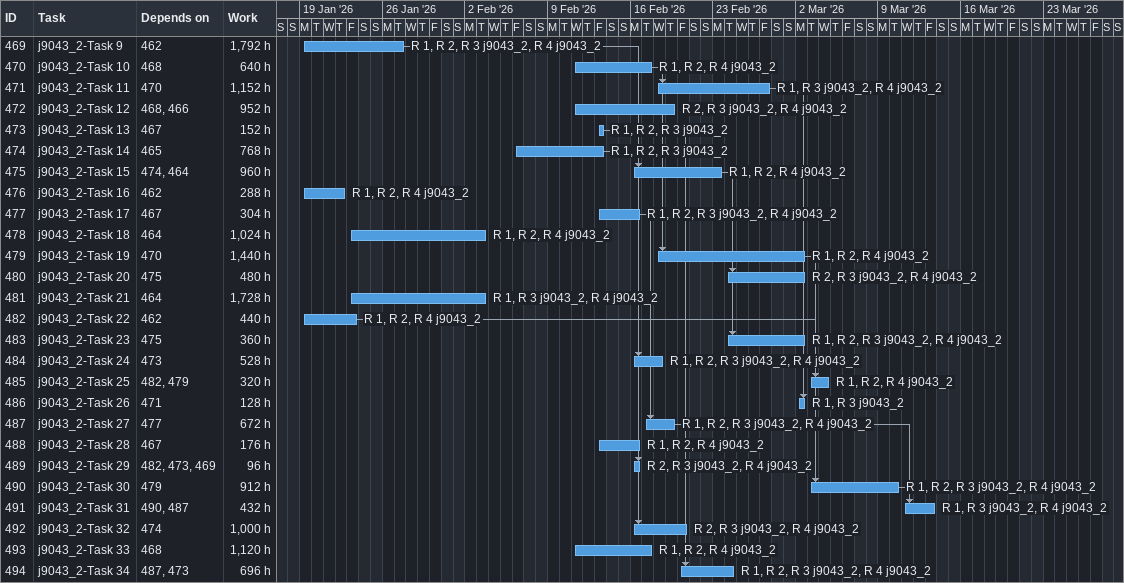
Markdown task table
| ID | Task | Start | Finish | Predecessors | Resources | Work (h) |
|---|---|---|---|---|---|---|
| 469 | j9043_2-Task 9 | 2026-01-19 | 2026-01-27 | 462 | R 1, R 2, R 3 j9043_2, R 4 j9043_2 | 1792 |
| 470 | j9043_2-Task 10 | 2026-02-11 | 2026-02-17 | 468 | R 1, R 2, R 4 j9043_2 | 640 |
| 471 | j9043_2-Task 11 | 2026-02-18 | 2026-02-27 | 470 | R 1, R 3 j9043_2, R 4 j9043_2 | 1152 |
| 472 | j9043_2-Task 12 | 2026-02-11 | 2026-02-19 | 468, 466 | R 2, R 3 j9043_2, R 4 j9043_2 | 952 |
| 473 | j9043_2-Task 13 | 2026-02-13 | 2026-02-13 | 467 | R 1, R 2, R 3 j9043_2 | 152 |
| 474 | j9043_2-Task 14 | 2026-02-06 | 2026-02-13 | 465 | R 1, R 2, R 3 j9043_2 | 768 |
| 475 | j9043_2-Task 15 | 2026-02-16 | 2026-02-23 | 474, 464 | R 1, R 2, R 4 j9043_2 | 960 |
| 476 | j9043_2-Task 16 | 2026-01-19 | 2026-01-22 | 462 | R 1, R 2, R 4 j9043_2 | 288 |
| 477 | j9043_2-Task 17 | 2026-02-13 | 2026-02-16 | 467 | R 1, R 2, R 3 j9043_2, R 4 j9043_2 | 304 |
| 478 | j9043_2-Task 18 | 2026-01-23 | 2026-02-03 | 464 | R 1, R 2, R 4 j9043_2 | 1024 |
| 479 | j9043_2-Task 19 | 2026-02-18 | 2026-03-02 | 470 | R 1, R 2, R 4 j9043_2 | 1440 |
| 480 | j9043_2-Task 20 | 2026-02-24 | 2026-03-02 | 475 | R 2, R 3 j9043_2, R 4 j9043_2 | 480 |
| 481 | j9043_2-Task 21 | 2026-01-23 | 2026-02-03 | 464 | R 1, R 3 j9043_2, R 4 j9043_2 | 1728 |
| 482 | j9043_2-Task 22 | 2026-01-19 | 2026-01-23 | 462 | R 1, R 2, R 4 j9043_2 | 440 |
| 483 | j9043_2-Task 23 | 2026-02-24 | 2026-03-02 | 475 | R 1, R 2, R 3 j9043_2, R 4 j9043_2 | 360 |
| 484 | j9043_2-Task 24 | 2026-02-16 | 2026-02-18 | 473 | R 1, R 2, R 3 j9043_2, R 4 j9043_2 | 528 |
| 485 | j9043_2-Task 25 | 2026-03-03 | 2026-03-04 | 482, 479 | R 1, R 2, R 4 j9043_2 | 320 |
| 486 | j9043_2-Task 26 | 2026-03-02 | 2026-03-02 | 471 | R 1, R 3 j9043_2 | 128 |
| 487 | j9043_2-Task 27 | 2026-02-17 | 2026-02-19 | 477 | R 1, R 2, R 3 j9043_2, R 4 j9043_2 | 672 |
| 488 | j9043_2-Task 28 | 2026-02-13 | 2026-02-16 | 467 | R 1, R 2, R 4 j9043_2 | 176 |
| 489 | j9043_2-Task 29 | 2026-02-16 | 2026-02-16 | 482, 473, 469 | R 2, R 3 j9043_2, R 4 j9043_2 | 96 |
| 490 | j9043_2-Task 30 | 2026-03-03 | 2026-03-10 | 479 | R 1, R 2, R 3 j9043_2, R 4 j9043_2 | 912 |
| 491 | j9043_2-Task 31 | 2026-03-11 | 2026-03-13 | 490, 487 | R 1, R 3 j9043_2, R 4 j9043_2 | 432 |
| 492 | j9043_2-Task 32 | 2026-02-16 | 2026-02-20 | 474 | R 2, R 3 j9043_2, R 4 j9043_2 | 1000 |
| 493 | j9043_2-Task 33 | 2026-02-11 | 2026-02-17 | 468 | R 1, R 2, R 4 j9043_2 | 1120 |
| 494 | j9043_2-Task 34 | 2026-02-20 | 2026-02-24 | 487, 473 | R 1, R 2, R 3 j9043_2, R 4 j9043_2 | 696 |
